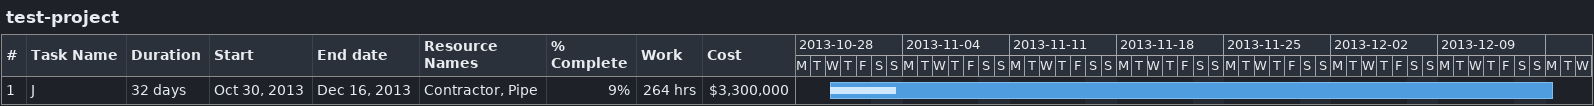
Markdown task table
test-project

| ID | Task | Duration | Start | Finish | Resources | % complete | Work (h) | Cost ($) |
|---|---|---|---|---|---|---|---|---|
| 1 | J | 32d | 2013-10-30 | 2013-12-16 | Contractor, Pipe | 9 | 264 | 3300000 |
